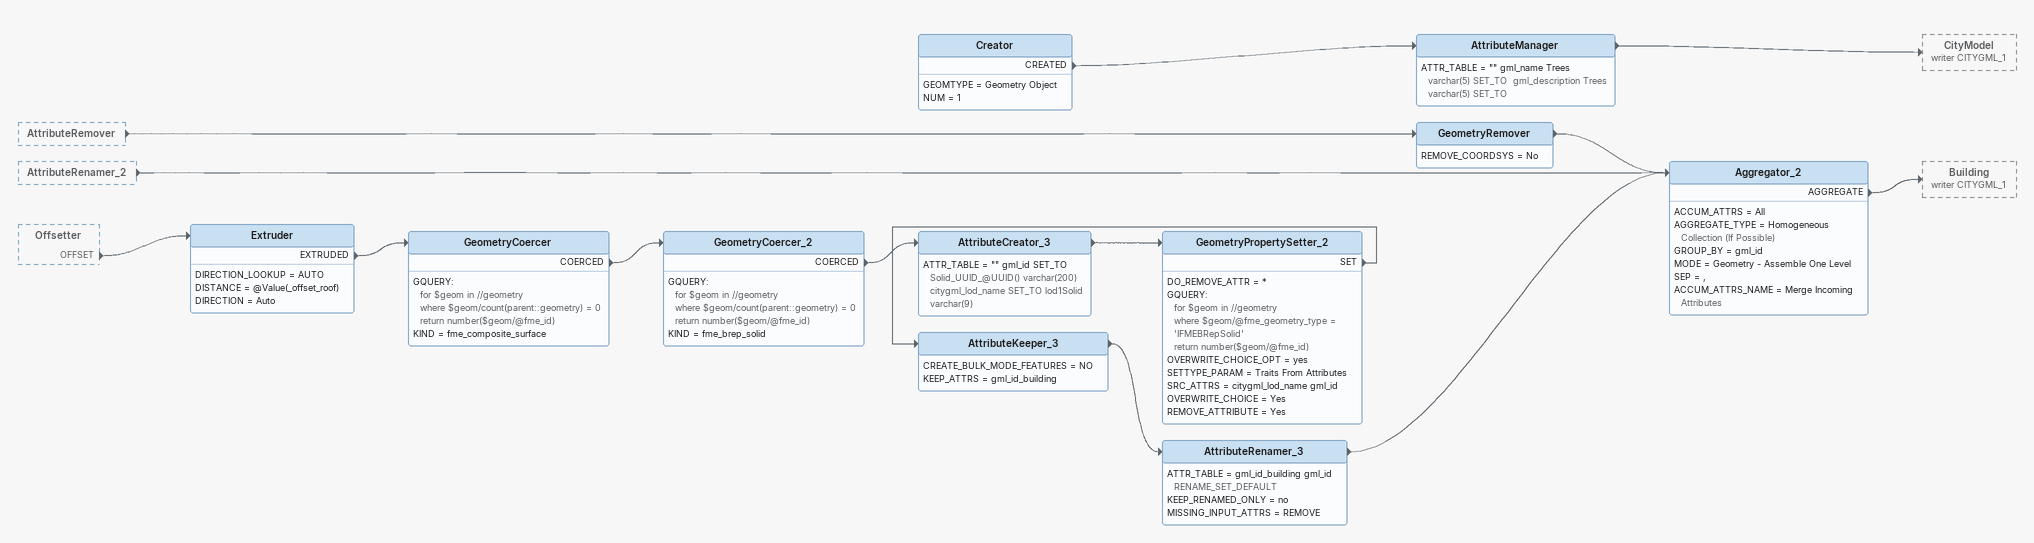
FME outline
AttributeRemover [outside]
    -> GeometryRemover
AttributeRenamer_2 [outside]
    -> Aggregator_2
Offsetter [outside]
    OFFSET -> Extruder
GeometryRemover
    REMOVE_COORDSYS = No
    -> Aggregator_2
Extruder
    DIRECTION_LOOKUP = AUTO
    DISTANCE = @Value(_offset_roof)
    DIRECTION = Auto
    EXTRUDED -> GeometryCoercer
GeometryCoercer
    GQUERY:
      for $geom in //geometry
      where $geom/count(parent::geometry) = 0
      return number($geom/@fme_id)
    KIND = fme_composite_surface
    COERCED -> GeometryCoercer_2
GeometryCoercer_2
    GQUERY:
      for $geom in //geometry
      where $geom/count(parent::geometry) = 0
      return number($geom/@fme_id)
    KIND = fme_brep_solid
    COERCED -> AttributeCreator_3
AttributeCreator_3
    ATTR_TABLE = "" gml_id SET_TO Solid_UUID_@UUID() varchar(200)  citygml_lod_name SET_TO lod1Solid varchar(9)
    -> GeometryPropertySetter_2
GeometryPropertySetter_2
    DO_REMOVE_ATTR = *
    GQUERY:
      for $geom in //geometry
      where $geom/@fme_geometry_type = 'IFMEBRepSolid'
      return number($geom/@fme_id)
    OVERWRITE_CHOICE_OPT = yes
    SETTYPE_PARAM = Traits From Attributes
    SRC_ATTRS = citygml_lod_name gml_id
    OVERWRITE_CHOICE = Yes
    REMOVE_ATTRIBUTE = Yes
    SET -> AttributeKeeper_3
AttributeKeeper_3
    CREATE_BULK_MODE_FEATURES = NO
    KEEP_ATTRS = gml_id_building
    -> AttributeRenamer_3
AttributeRenamer_3
    ATTR_TABLE = gml_id_building gml_id RENAME_SET_DEFAULT
    KEEP_RENAMED_ONLY = no
    MISSING_INPUT_ATTRS = REMOVE
    -> Aggregator_2
Aggregator_2
    ACCUM_ATTRS = All
    AGGREGATE_TYPE = Homogeneous Collection (If Possible)
    GROUP_BY = gml_id
    MODE = Geometry - Assemble One Level
    SEP = ,
    ACCUM_ATTRS_NAME = Merge Incoming Attributes
    AGGREGATE -> Building (writer CITYGML_1)
Creator
    GEOMTYPE = Geometry Object
    NUM = 1
    CREATED -> AttributeManager
AttributeManager
    ATTR_TABLE = "" gml_name Trees varchar(5) SET_TO  gml_description Trees varchar(5) SET_TO
    -> CityModel (writer CITYGML_1)
